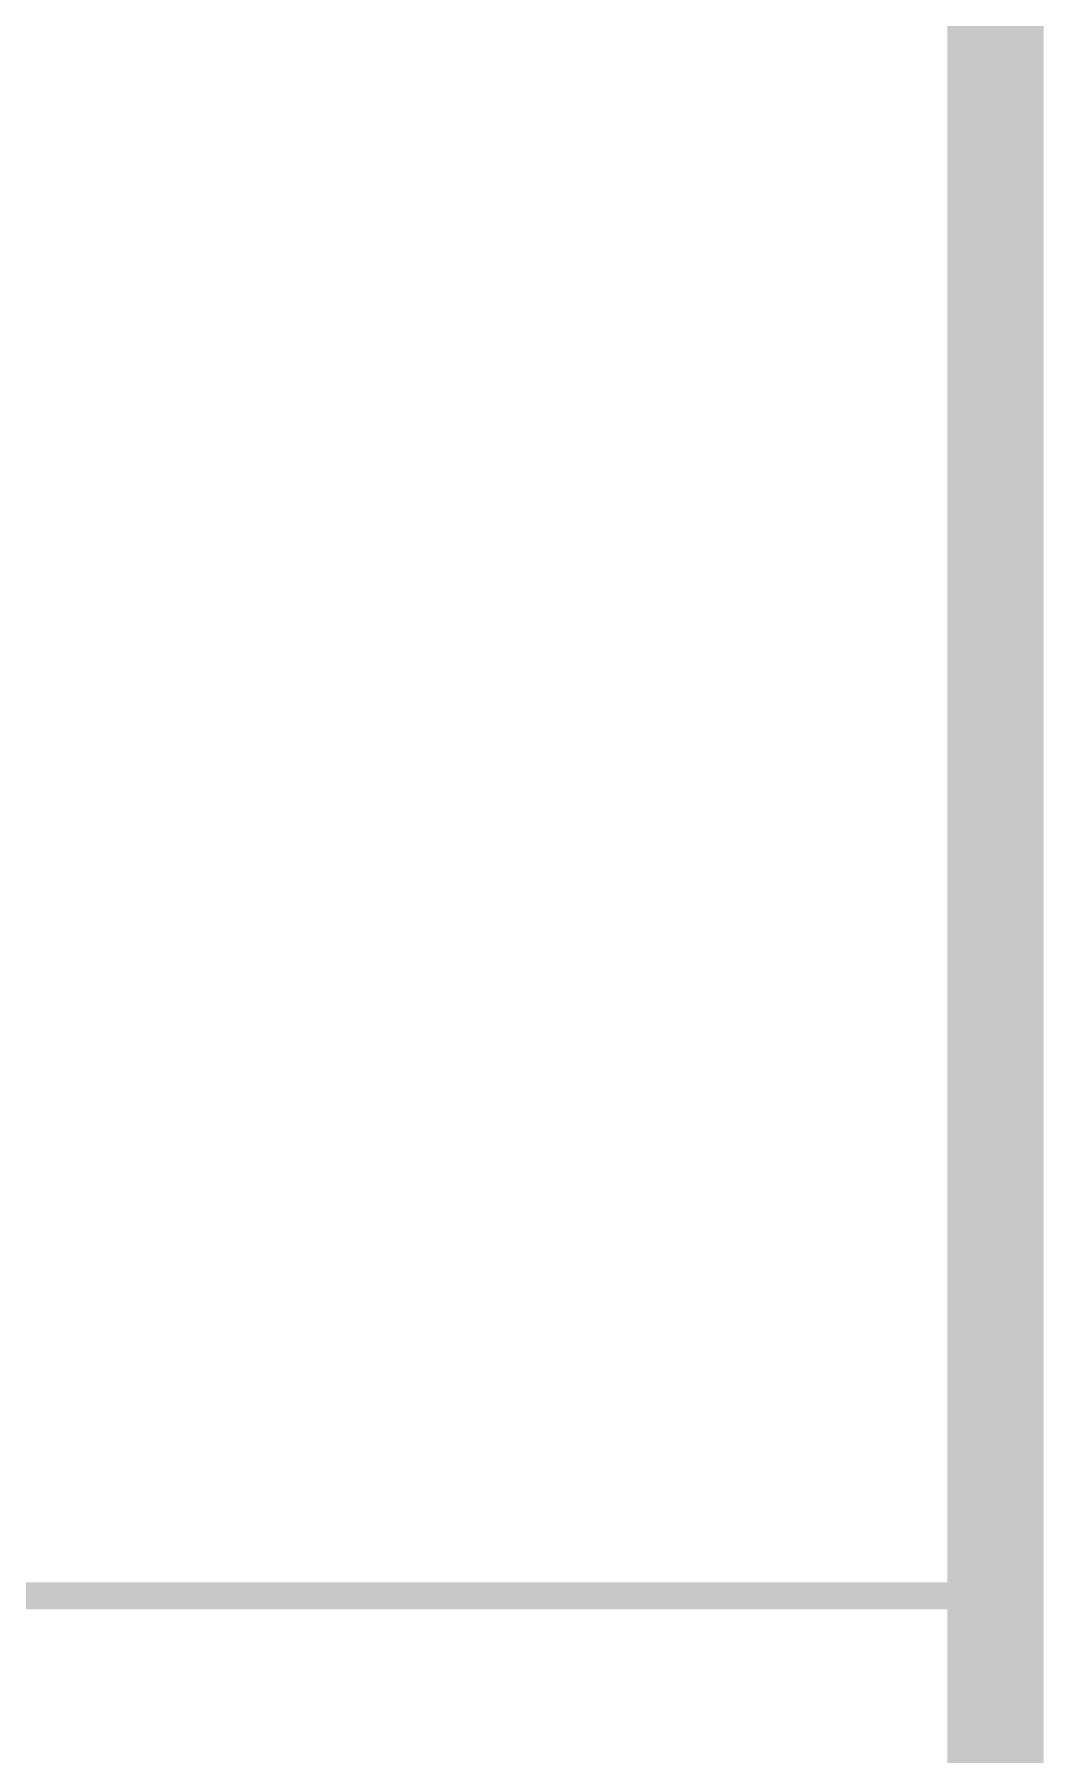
# Model space of a CAD drawing. Header units: millimetres. Extents: x 0 to 395, y 0 to 190.
# Drawn here: x 352.41 to 371.27, y 51.36 to 83.51 of the extents above; entities that cross this region are included whole.
import ezdxf

# ---------------------------------------------------------------- set-up
doc = ezdxf.new("R2010")
doc.units = ezdxf.units.MM
doc.layers.add('TopLayer', color=1, linetype='Continuous')

msp = doc.modelspace()

# ---------------------------------------------------------------- linework, layer by layer
at = {"layer": 'TopLayer'}
for points, const_width in [([(370.375, 53.95), (370.375, 86.075)], 1.8), ([(370.375, 43.675), (370.375, 53.95)], 1.8), ([(347.3, 54.325), (370, 54.325)], 0.5), ([(370, 54.325), (370.375, 53.95)], 0.5)]:
    msp.add_lwpolyline(points, dxfattribs=dict(at, const_width=const_width))
for points, const_width in [([(369.925, 53.95, 1), (370.825, 53.95, 1)], 0.9), ([(369.925, 53.95, 1), (370.825, 53.95, 1)], 0.9), ([(369.875, 54.325, 1), (370.125, 54.325, 1)], 0.25), ([(369.875, 54.325, 1), (370.125, 54.325, 1)], 0.25), ([(370.25, 53.95, 1), (370.5, 53.95, 1)], 0.25)]:
    msp.add_lwpolyline(points, format="xyb", close=True, dxfattribs=dict(at, const_width=const_width))

doc.saveas('drawing.dxf')
